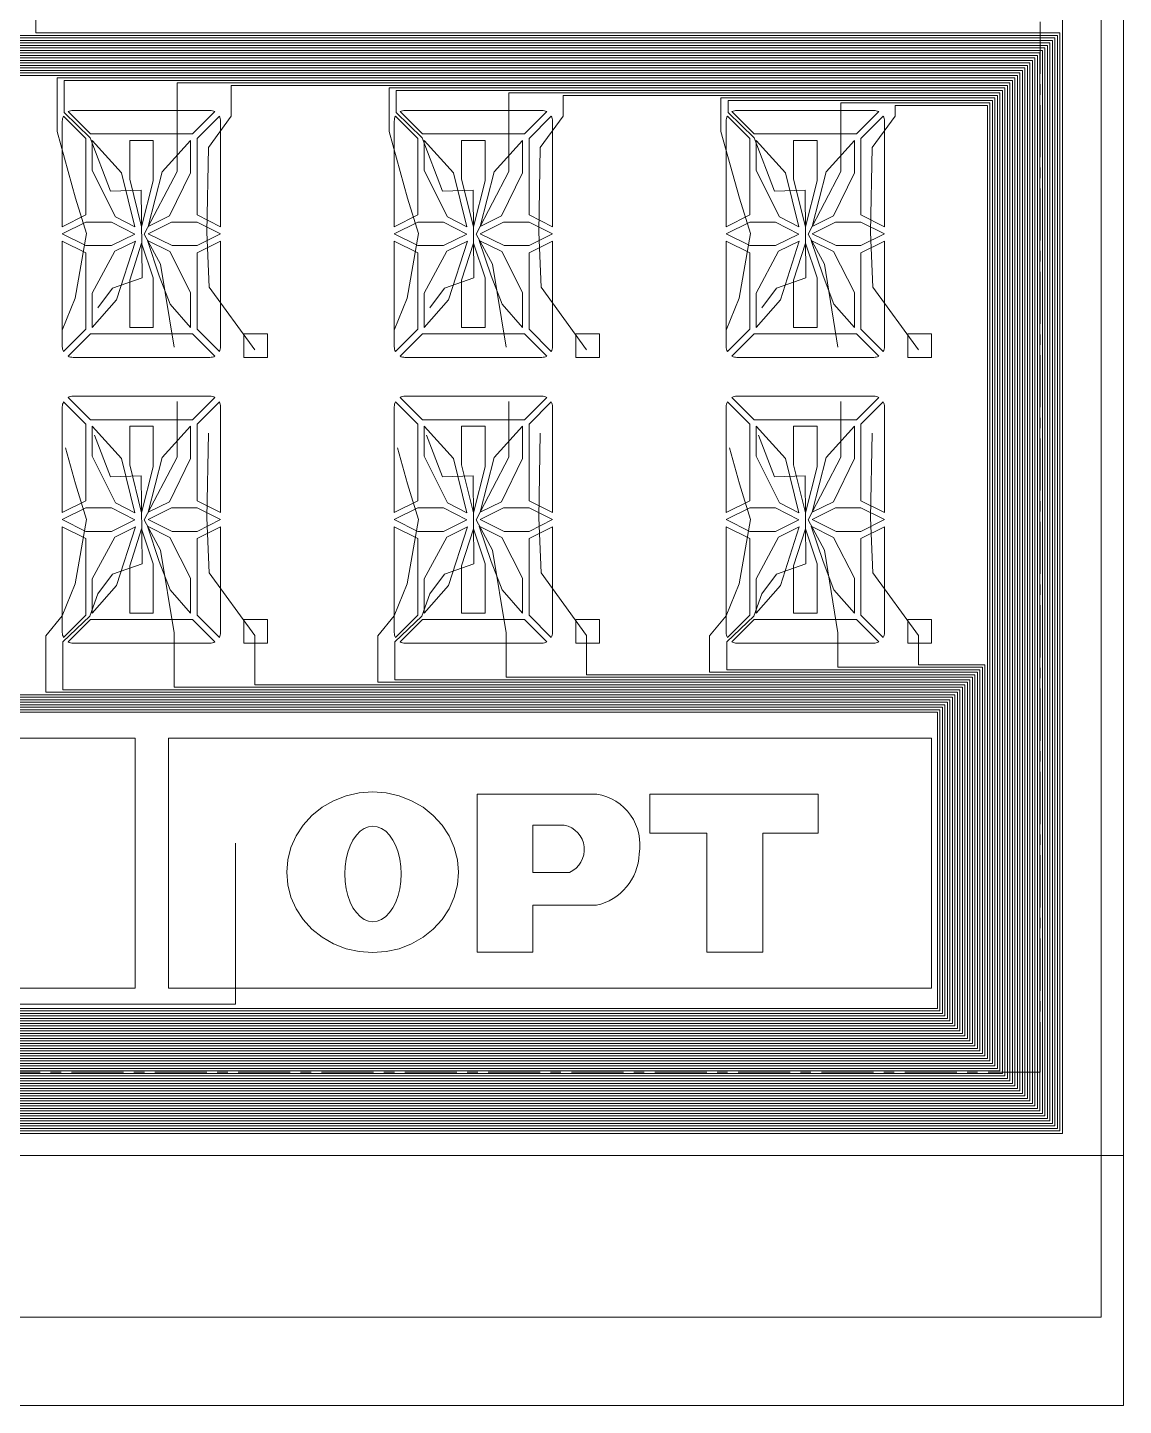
# Model space of a CAD drawing. Extents: x 105 to 1195, y -174 to 82.
# Drawn here: x 820.18 to 846.48, y -116.37 to -83.3 of the extents above; entities that cross this region are included whole.
import ezdxf

# ---------------------------------------------------------------- set-up
doc = ezdxf.new("R2010")
doc.units = 0
doc.header["$MEASUREMENT"] = 0
doc.linetypes.add('AUSGEZOGEN', pattern=[0])
doc.linetypes.add('CENTER', pattern=[2, 1.25, -0.25, 0.25, -0.25])
doc.layers.get('0').update_dxf_attribs({"linetype": 'AUSGEZOGEN'})
doc.layers.add('SEG', color=3, linetype='Continuous')

# ---------------------------------------------------------------- blocks, each defined once
blk = doc.blocks.new('0')
at = {"lineweight": 5}
for p, q in [((86, 65.2), (86, 0)), ((86, 6), (0, 6)), ((86, 0), (0, 0))]:
    blk.add_line(p, q, dxfattribs=at)
at = {"linetype": 'CENTER', "lineweight": 5}
blk.add_lwpolyline([(84, 63.2), (84, 8), (2, 8), (2, 63.2)], close=True, dxfattribs=at)
at = {"lineweight": 5}
for points in [[(60.531, 30.817, -0.120758), (60.56, 30.936), (61.096, 30.4), (61.096, 28.566), (60.531, 28.283)], [(61.205, 30.509), (60.669, 31.045, -0.120758), (60.788, 31.074), (64.073, 31.074, -0.120758), (64.192, 31.045), (63.656, 30.509)], [(64.301, 30.936), (63.765, 30.4), (63.765, 28.566), (64.331, 28.283), (64.331, 30.817, 0.120758)], [(68.498, 30.817, -0.120758), (68.527, 30.936), (69.063, 30.4), (69.063, 28.566), (68.498, 28.283)], [(69.172, 30.509), (68.636, 31.045, -0.120758), (68.755, 31.074), (72.04, 31.074, -0.120758), (72.159, 31.045), (71.623, 30.509)], [(72.268, 30.936), (71.732, 30.4), (71.732, 28.566), (72.298, 28.283), (72.298, 30.817, 0.120758)], [(76.465, 30.817, -0.120758), (76.494, 30.936), (77.03, 30.4), (77.03, 28.566), (76.465, 28.283)], [(77.139, 30.509), (76.603, 31.045, -0.120758), (76.722, 31.074), (80.007, 31.074, -0.120758), (80.126, 31.045), (79.59, 30.509)], [(80.235, 30.936), (79.699, 30.4), (79.699, 28.566), (80.265, 28.283), (80.265, 30.817, 0.120758)], [(60.56, 25.285), (61.096, 25.822), (61.096, 27.655), (60.531, 27.938), (60.531, 25.404, 0.120758)], [(64.331, 25.404, -0.120758), (64.301, 25.285), (63.765, 25.822), (63.765, 27.655), (64.331, 27.938)], [(68.527, 25.285), (69.063, 25.822), (69.063, 27.655), (68.498, 27.938), (68.498, 25.404, 0.120758)], [(72.298, 25.404, -0.120758), (72.268, 25.285), (71.732, 25.822), (71.732, 27.655), (72.298, 27.938)], [(76.494, 25.285), (77.03, 25.822), (77.03, 27.655), (76.465, 27.938), (76.465, 25.404, 0.120758)], [(80.265, 25.404, -0.120758), (80.235, 25.285), (79.699, 25.822), (79.699, 27.655), (80.265, 27.938)], [(63.656, 25.712), (61.205, 25.712), (60.669, 25.176, 0.120758), (60.788, 25.147), (64.073, 25.147, 0.120758), (64.192, 25.176)], [(71.623, 25.712), (69.172, 25.712), (68.636, 25.176, 0.120758), (68.755, 25.147), (72.04, 25.147, 0.120758), (72.159, 25.176)], [(79.59, 25.712), (77.139, 25.712), (76.603, 25.176, 0.120758), (76.722, 25.147), (80.007, 25.147, 0.120758), (80.126, 25.176)], [(61.205, 23.652), (60.669, 24.188, -0.120758), (60.788, 24.217), (64.073, 24.217, -0.120758), (64.192, 24.188), (63.656, 23.652)], [(69.172, 23.652), (68.636, 24.188, -0.120758), (68.755, 24.217), (72.04, 24.217, -0.120758), (72.159, 24.188), (71.623, 23.652)], [(77.139, 23.652), (76.603, 24.188, -0.120758), (76.722, 24.217), (80.007, 24.217, -0.120758), (80.126, 24.188), (79.59, 23.652)], [(60.531, 23.96, -0.120758), (60.56, 24.079), (61.096, 23.543), (61.096, 21.709), (60.531, 21.426)], [(64.301, 24.079), (63.765, 23.543), (63.765, 21.709), (64.331, 21.426), (64.331, 23.96, 0.120758)], [(68.498, 23.96, -0.120758), (68.527, 24.079), (69.063, 23.543), (69.063, 21.709), (68.498, 21.426)], [(72.268, 24.079), (71.732, 23.543), (71.732, 21.709), (72.298, 21.426), (72.298, 23.96, 0.120758)], [(76.465, 23.96, -0.120758), (76.494, 24.079), (77.03, 23.543), (77.03, 21.709), (76.465, 21.426)], [(80.235, 24.079), (79.699, 23.543), (79.699, 21.709), (80.265, 21.426), (80.265, 23.96, 0.120758)], [(60.56, 18.428), (61.096, 18.965), (61.096, 20.798), (60.531, 21.081), (60.531, 18.547, 0.120758)], [(64.331, 18.547, -0.120758), (64.301, 18.428), (63.765, 18.965), (63.765, 20.798), (64.331, 21.081)], [(68.527, 18.428), (69.063, 18.965), (69.063, 20.798), (68.498, 21.081), (68.498, 18.547, 0.120758)], [(72.298, 18.547, -0.120758), (72.268, 18.428), (71.732, 18.965), (71.732, 20.798), (72.298, 21.081)], [(76.494, 18.428), (77.03, 18.965), (77.03, 20.798), (76.465, 21.081), (76.465, 18.547, 0.120758)], [(80.265, 18.547, -0.120758), (80.235, 18.428), (79.699, 18.965), (79.699, 20.798), (80.265, 21.081)], [(63.656, 18.856), (61.205, 18.856), (60.669, 18.319, 0.120758), (60.788, 18.29), (64.073, 18.29, 0.120758), (64.192, 18.319)], [(71.623, 18.856), (69.172, 18.856), (68.636, 18.319, 0.120758), (68.755, 18.29), (72.04, 18.29, 0.120758), (72.159, 18.319)], [(79.59, 18.856), (77.139, 18.856), (76.603, 18.319, 0.120758), (76.722, 18.29), (80.007, 18.29, 0.120758), (80.126, 18.319)], [(70.489, 14.667), (70.489, 10.878), (71.826, 10.878), (71.826, 12.001), (73.349, 12.001, 0.344303), (74.374, 13.233, 0.421756), (73.363, 14.667)], [(71.826, 12.79), (72.701, 12.79, 0.732266), (72.579, 13.926), (71.826, 13.926)]]:
    blk.add_lwpolyline(points, format="xyb", close=True, dxfattribs=at)
for points in [[(61.25, 29.63), (61.25, 30.354), (61.952, 29.576), (62.271, 28.278), (61.811, 28.516)], [(62.148, 30.354), (62.148, 29.424), (62.431, 28.276), (62.713, 29.381), (62.713, 30.354)], [(62.929, 29.601), (63.611, 30.354), (63.611, 29.579), (63.104, 28.54), (62.593, 28.287)], [(69.218, 29.63), (69.218, 30.354), (69.919, 29.576), (70.238, 28.278), (69.778, 28.516)], [(70.115, 30.354), (70.115, 29.424), (70.398, 28.276), (70.68, 29.381), (70.68, 30.354)], [(70.896, 29.601), (71.578, 30.354), (71.578, 29.579), (71.071, 28.54), (70.56, 28.287)], [(77.185, 29.63), (77.185, 30.354), (77.886, 29.576), (78.205, 28.278), (77.745, 28.516)], [(78.082, 30.354), (78.082, 29.424), (78.365, 28.276), (78.647, 29.381), (78.647, 30.354)], [(78.863, 29.601), (79.545, 30.354), (79.545, 29.579), (79.038, 28.54), (78.527, 28.287)], [(60.531, 28.111), (61.096, 27.828), (61.712, 27.828), (62.271, 28.105), (61.713, 28.393), (61.096, 28.393)], [(62.591, 28.114), (63.171, 27.828), (63.765, 27.828), (64.331, 28.111), (63.765, 28.393), (63.154, 28.393)], [(68.498, 28.111), (69.063, 27.828), (69.679, 27.828), (70.238, 28.105), (69.68, 28.393), (69.063, 28.393)], [(70.558, 28.114), (71.138, 27.828), (71.732, 27.828), (72.298, 28.111), (71.732, 28.393), (71.121, 28.393)], [(76.465, 28.111), (77.03, 27.828), (77.646, 27.828), (78.205, 28.105), (77.647, 28.393), (77.03, 28.393)], [(78.525, 28.114), (79.105, 27.828), (79.699, 27.828), (80.265, 28.111), (79.699, 28.393), (79.088, 28.393)], [(61.835, 26.528), (61.25, 25.867), (61.25, 26.686), (61.79, 27.694), (62.285, 27.939)], [(62.431, 27.889), (62.148, 27.002), (62.148, 25.867), (62.713, 25.867), (62.713, 27.052)], [(62.572, 27.952), (63.11, 27.686), (63.611, 26.702), (63.611, 25.867), (63.118, 26.423), (62.859, 27.104)], [(69.802, 26.528), (69.218, 25.867), (69.218, 26.686), (69.757, 27.694), (70.252, 27.939)], [(70.398, 27.889), (70.115, 27.002), (70.115, 25.867), (70.68, 25.867), (70.68, 27.052)], [(70.539, 27.952), (71.077, 27.686), (71.578, 26.702), (71.578, 25.867), (71.085, 26.423), (70.826, 27.104)], [(77.769, 26.528), (77.185, 25.867), (77.185, 26.686), (77.724, 27.694), (78.219, 27.939)], [(78.365, 27.889), (78.082, 27.002), (78.082, 25.867), (78.647, 25.867), (78.647, 27.052)], [(78.506, 27.952), (79.044, 27.686), (79.545, 26.702), (79.545, 25.867), (79.052, 26.423), (78.793, 27.104)], [(64.89, 25.147), (64.89, 25.712), (65.456, 25.712), (65.456, 25.147)], [(72.857, 25.147), (72.857, 25.712), (73.423, 25.712), (73.423, 25.147)], [(80.824, 25.147), (80.824, 25.712), (81.39, 25.712), (81.39, 25.147)], [(61.25, 22.773), (61.25, 23.497), (61.952, 22.719), (62.271, 21.421), (61.811, 21.659)], [(62.148, 23.497), (62.148, 22.568), (62.431, 21.419), (62.713, 22.525), (62.713, 23.497)], [(62.929, 22.744), (63.611, 23.497), (63.611, 22.723), (63.104, 21.684), (62.593, 21.43)], [(69.218, 22.773), (69.218, 23.497), (69.919, 22.719), (70.238, 21.421), (69.778, 21.659)], [(70.115, 23.497), (70.115, 22.568), (70.398, 21.419), (70.68, 22.525), (70.68, 23.497)], [(70.896, 22.744), (71.578, 23.497), (71.578, 22.723), (71.071, 21.684), (70.56, 21.43)], [(77.185, 22.773), (77.185, 23.497), (77.886, 22.719), (78.205, 21.421), (77.745, 21.659)], [(78.082, 23.497), (78.082, 22.568), (78.365, 21.419), (78.647, 22.525), (78.647, 23.497)], [(78.863, 22.744), (79.545, 23.497), (79.545, 22.723), (79.038, 21.684), (78.527, 21.43)], [(60.531, 21.254), (61.096, 20.971), (61.712, 20.971), (62.271, 21.248), (61.713, 21.537), (61.096, 21.537)], [(62.591, 21.257), (63.171, 20.971), (63.765, 20.971), (64.331, 21.254), (63.765, 21.537), (63.154, 21.537)], [(68.498, 21.254), (69.063, 20.971), (69.679, 20.971), (70.238, 21.248), (69.68, 21.537), (69.063, 21.537)], [(70.558, 21.257), (71.138, 20.971), (71.732, 20.971), (72.298, 21.254), (71.732, 21.537), (71.121, 21.537)], [(76.465, 21.254), (77.03, 20.971), (77.646, 20.971), (78.205, 21.248), (77.647, 21.537), (77.03, 21.537)], [(78.525, 21.257), (79.105, 20.971), (79.699, 20.971), (80.265, 21.254), (79.699, 21.537), (79.088, 21.537)], [(61.835, 19.672), (61.25, 19.01), (61.25, 19.83), (61.79, 20.837), (62.285, 21.083)], [(62.431, 21.032), (62.148, 20.145), (62.148, 19.01), (62.713, 19.01), (62.713, 20.195)], [(62.572, 21.095), (63.11, 20.829), (63.611, 19.846), (63.611, 19.01), (63.118, 19.566), (62.859, 20.247)], [(69.802, 19.672), (69.218, 19.01), (69.218, 19.83), (69.757, 20.837), (70.252, 21.083)], [(70.398, 21.032), (70.115, 20.145), (70.115, 19.01), (70.68, 19.01), (70.68, 20.195)], [(70.539, 21.095), (71.077, 20.829), (71.578, 19.846), (71.578, 19.01), (71.085, 19.566), (70.826, 20.247)], [(77.769, 19.672), (77.185, 19.01), (77.185, 19.83), (77.724, 20.837), (78.219, 21.083)], [(78.365, 21.032), (78.082, 20.145), (78.082, 19.01), (78.647, 19.01), (78.647, 20.195)], [(78.506, 21.095), (79.044, 20.829), (79.545, 19.846), (79.545, 19.01), (79.052, 19.566), (78.793, 20.247)], [(64.89, 18.29), (64.89, 18.856), (65.456, 18.856), (65.456, 18.29)], [(72.857, 18.29), (72.857, 18.856), (73.423, 18.856), (73.423, 18.29)], [(80.824, 18.29), (80.824, 18.856), (81.39, 18.856), (81.39, 18.29)], [(62.283, 16.01), (62.283, 10.01), (43.924, 10.01), (43.924, 16.01)], [(63.083, 16.01), (63.083, 10.01), (81.39, 10.01), (81.39, 16.01)], [(65.919, 12.792), (65.944, 12.49), (66.019, 12.196), (66.143, 11.917), (66.312, 11.659), (66.522, 11.429), (66.767, 11.232), (67.043, 11.074), (67.342, 10.958), (67.656, 10.888), (67.978, 10.864), (68.3, 10.888), (68.614, 10.958), (68.913, 11.074), (69.189, 11.232), (69.434, 11.429), (69.644, 11.659), (69.813, 11.917), (69.937, 12.196), (70.012, 12.49), (70.037, 12.792), (70.012, 13.094), (69.937, 13.388), (69.813, 13.667), (69.644, 13.925), (69.434, 14.155), (69.189, 14.352), (68.913, 14.51), (68.614, 14.626), (68.3, 14.696), (67.978, 14.72), (67.656, 14.696), (67.342, 14.626), (67.043, 14.51), (66.767, 14.352), (66.522, 14.155), (66.312, 13.925), (66.143, 13.667), (66.019, 13.388), (65.944, 13.094)], [(78.671, 14.667), (78.671, 13.729), (77.341, 13.729), (77.341, 10.878), (75.997, 10.878), (75.997, 13.729), (74.633, 13.729), (74.633, 14.667)], [(67.985, 13.901), (67.88, 13.887), (67.776, 13.845), (67.678, 13.776), (67.588, 13.682), (67.507, 13.565), (67.438, 13.428), (67.383, 13.275), (67.342, 13.108), (67.317, 12.933), (67.309, 12.753), (67.317, 12.574), (67.342, 12.398), (67.383, 12.232), (67.438, 12.078), (67.507, 11.941), (67.588, 11.824), (67.678, 11.73), (67.776, 11.661), (67.88, 11.619), (67.985, 11.605), (68.091, 11.619), (68.194, 11.661), (68.293, 11.73), (68.383, 11.824), (68.464, 11.941), (68.533, 12.078), (68.588, 12.232), (68.629, 12.398), (68.654, 12.574), (68.662, 12.753), (68.654, 12.933), (68.629, 13.108), (68.588, 13.275), (68.533, 13.428), (68.464, 13.565), (68.383, 13.682), (68.293, 13.776), (68.194, 13.845), (68.091, 13.887)]]:
    blk.add_lwpolyline(points, close=True, dxfattribs=at)

msp = doc.modelspace()

# ---------------------------------------------------------------- linework, layer by layer
at = {"layer": 'SEG', "lineweight": 5, "ltscale": 16.714716}
for p in [(845.946, -52.203), (806.335, -114.248)]:
    msp.add_line(p, (845.946, -114.248), dxfattribs=at)
at = {"layer": 'SEG', "lineweight": 5}
for p, q in [((845.021, -73.832), (845.021, -109.838)), ((820.382, -83.432), (820.382, -82.202)), ((844.781, -83.612), (808.644, -83.612)), ((844.841, -83.552), (808.889, -83.552)), ((844.901, -83.492), (813.603, -83.492)), ((844.961, -83.432), (820.382, -83.432)), ((844.781, -83.612), (844.781, -109.598)), ((844.841, -83.552), (844.841, -109.658)), ((844.901, -83.492), (844.901, -109.718)), ((844.961, -83.432), (844.961, -109.778)), ((844.421, -83.972), (808.528, -83.972)), ((844.481, -83.912), (808.548, -83.912)), ((844.541, -83.852), (808.567, -83.852)), ((844.601, -83.792), (808.586, -83.792)), ((844.661, -83.732), (808.606, -83.732)), ((844.721, -83.672), (808.625, -83.672)), ((844.421, -83.972), (844.421, -109.238)), ((844.481, -83.912), (844.481, -109.298)), ((844.541, -83.852), (844.541, -109.358)), ((844.601, -83.792), (844.601, -109.418)), ((844.661, -83.732), (844.661, -109.478)), ((844.721, -83.672), (844.721, -109.538)), ((844.361, -84.032), (804.97, -84.032)), ((844.301, -84.092), (805.143, -84.092)), ((844.241, -84.152), (807.849, -84.152)), ((844.181, -84.212), (809.149, -84.212)), ((844.121, -84.272), (812.932, -84.272)), ((844.121, -84.272), (844.121, -108.938)), ((844.181, -84.212), (844.181, -108.998)), ((844.241, -84.152), (844.241, -109.058)), ((844.301, -84.092), (844.301, -109.118)), ((844.361, -84.032), (844.361, -109.178)), ((844.061, -84.332), (813.105, -84.332)), ((844.001, -84.392), (815.811, -84.392)), ((843.941, -84.452), (817.111, -84.452)), ((843.881, -84.512), (820.89, -84.512)), ((820.89, -84.512), (820.89, -85.796)), ((843.821, -84.572), (821.063, -84.572)), ((821.063, -84.572), (821.063, -85.342)), ((843.761, -84.632), (823.769, -84.632)), ((823.769, -84.632), (823.769, -86.759)), ((843.761, -84.632), (843.761, -108.578)), ((843.821, -84.572), (843.821, -108.638)), ((843.881, -84.512), (843.881, -108.698)), ((843.941, -84.452), (843.941, -108.758)), ((844.001, -84.392), (844.001, -108.818)), ((844.061, -84.332), (844.061, -108.878)), ((843.701, -84.692), (825.069, -84.692)), ((825.069, -85.43), (825.069, -84.692)), ((843.641, -84.752), (828.857, -84.752)), ((828.857, -84.752), (828.857, -85.796)), ((843.581, -84.812), (829.03, -84.812)), ((829.03, -84.812), (829.03, -85.342)), ((843.521, -84.872), (831.736, -84.872)), ((831.736, -84.872), (831.736, -86.759)), ((843.461, -84.932), (833.036, -84.932)), ((833.036, -85.43), (833.036, -84.932)), ((843.461, -84.932), (843.461, -108.278)), ((843.521, -84.872), (843.521, -108.338)), ((843.581, -84.812), (843.581, -108.398)), ((843.641, -84.752), (843.641, -108.458)), ((843.701, -84.692), (843.701, -108.518)), ((843.401, -84.992), (836.824, -84.992)), ((836.824, -84.992), (836.824, -85.796)), ((843.341, -85.052), (836.997, -85.052)), ((836.997, -85.052), (836.997, -85.342)), ((843.281, -85.112), (839.703, -85.112)), ((839.703, -85.112), (839.703, -86.759)), ((843.221, -85.172), (841.003, -85.172)), ((841.003, -85.43), (841.003, -85.172)), ((843.221, -85.172), (843.221, -108.038)), ((843.281, -85.112), (843.281, -108.098)), ((843.341, -85.052), (843.341, -108.158)), ((843.401, -84.992), (843.401, -108.218)), ((821.063, -85.342), (821.684, -85.951)), ((824.521, -86.183), (825.069, -85.43)), ((829.03, -85.342), (829.651, -85.951)), ((832.488, -86.183), (833.036, -85.43)), ((836.997, -85.342), (837.618, -85.951)), ((840.455, -86.183), (841.003, -85.43)), ((820.89, -85.796), (821.335, -87.397)), ((821.684, -85.951), (822.173, -87.228)), ((828.857, -85.796), (829.302, -87.397)), ((829.651, -85.951), (830.14, -87.228)), ((836.824, -85.796), (837.269, -87.397)), ((837.618, -85.951), (838.107, -87.228)), ((824.482, -88.216), (824.521, -86.183)), ((832.449, -88.216), (832.488, -86.183)), ((840.416, -88.216), (840.455, -86.183)), ((823.769, -86.759), (822.98, -88.26)), ((831.736, -86.759), (830.947, -88.26)), ((839.703, -86.759), (838.914, -88.26)), ((822.173, -87.228), (822.912, -87.203)), ((822.912, -87.203), (822.929, -89.314)), ((830.14, -87.228), (830.879, -87.203)), ((830.879, -87.203), (830.896, -89.314)), ((838.107, -87.228), (838.846, -87.203)), ((838.846, -87.203), (838.863, -89.314)), ((821.335, -87.397), (821.597, -88.249)), ((829.302, -87.397), (829.564, -88.249)), ((837.269, -87.397), (837.531, -88.249)), ((821.597, -88.249), (821.324, -89.796)), ((822.98, -88.26), (823.376, -88.985)), ((824.538, -89.534), (824.482, -88.216)), ((829.564, -88.249), (829.291, -89.796)), ((830.947, -88.26), (831.343, -88.985)), ((832.505, -89.534), (832.449, -88.216)), ((837.531, -88.249), (837.258, -89.796)), ((838.914, -88.26), (839.31, -88.985)), ((840.472, -89.534), (840.416, -88.216)), ((823.376, -88.985), (823.698, -90.97)), ((831.343, -88.985), (831.665, -90.97)), ((839.31, -88.985), (839.632, -90.97)), ((822.223, -89.561), (821.87, -90.032)), ((822.929, -89.314), (822.223, -89.561)), ((825.633, -91.037), (824.538, -89.534)), ((830.19, -89.561), (829.837, -90.032)), ((830.896, -89.314), (830.19, -89.561)), ((833.6, -91.037), (832.505, -89.534)), ((838.157, -89.561), (837.804, -90.032)), ((838.863, -89.314), (838.157, -89.561)), ((841.567, -91.037), (840.472, -89.534)), ((821.324, -89.796), (821.015, -90.567)), ((829.291, -89.796), (828.982, -90.567)), ((837.258, -89.796), (836.949, -90.567)), ((823.769, -92.279), (823.769, -93.616)), ((831.736, -92.279), (831.736, -93.616)), ((839.703, -92.279), (839.703, -93.616)), ((821.791, -93.087), (822.173, -94.084)), ((824.482, -95.072), (824.521, -93.04)), ((829.758, -93.087), (830.14, -94.084)), ((832.449, -95.072), (832.488, -93.04)), ((837.725, -93.087), (838.107, -94.084)), ((840.416, -95.072), (840.455, -93.04)), ((821.095, -93.39), (821.335, -94.254)), ((829.062, -93.39), (829.302, -94.254)), ((837.029, -93.39), (837.269, -94.254)), ((823.769, -93.616), (822.98, -95.117)), ((831.736, -93.616), (830.947, -95.117)), ((839.703, -93.616), (838.914, -95.117)), ((822.173, -94.084), (822.912, -94.06)), ((822.912, -94.06), (822.929, -96.171)), ((830.14, -94.084), (830.879, -94.06)), ((830.879, -94.06), (830.896, -96.171)), ((838.107, -94.084), (838.846, -94.06)), ((838.846, -94.06), (838.863, -96.171)), ((821.335, -94.254), (821.597, -95.106)), ((829.302, -94.254), (829.564, -95.106)), ((837.269, -94.254), (837.531, -95.106)), ((821.597, -95.106), (821.324, -96.653)), ((822.98, -95.117), (823.376, -95.842)), ((824.538, -96.391), (824.482, -95.072)), ((829.564, -95.106), (829.291, -96.653)), ((830.947, -95.117), (831.343, -95.842)), ((832.505, -96.391), (832.449, -95.072)), ((837.531, -95.106), (837.258, -96.653)), ((838.914, -95.117), (839.31, -95.842)), ((840.472, -96.391), (840.416, -95.072)), ((823.376, -95.842), (823.698, -97.827)), ((831.343, -95.842), (831.665, -97.827)), ((839.31, -95.842), (839.632, -97.827)), ((822.929, -96.171), (822.223, -96.418)), ((830.896, -96.171), (830.19, -96.418)), ((838.863, -96.171), (838.157, -96.418)), ((822.223, -96.418), (821.87, -96.889)), ((825.633, -97.894), (824.538, -96.391)), ((830.19, -96.418), (829.837, -96.889)), ((833.6, -97.894), (832.505, -96.391)), ((838.157, -96.418), (837.804, -96.889)), ((841.567, -97.894), (840.472, -96.391)), ((821.324, -96.653), (821.015, -97.424)), ((829.291, -96.653), (828.982, -97.424)), ((837.258, -96.653), (836.949, -97.424)), ((821.87, -96.889), (821.678, -97.432)), ((829.837, -96.889), (829.645, -97.432)), ((837.804, -96.889), (837.612, -97.432)), ((821.015, -97.424), (820.619, -97.903)), ((821.678, -97.432), (821.028, -98.04)), ((828.982, -97.424), (828.586, -97.903)), ((829.645, -97.432), (828.995, -98.04)), ((836.949, -97.424), (836.553, -97.903)), ((837.612, -97.432), (836.962, -98.04)), ((823.698, -97.827), (823.698, -99.132)), ((831.665, -97.827), (831.665, -98.892)), ((839.632, -97.827), (839.632, -98.652)), ((820.619, -97.903), (820.619, -99.252)), ((821.028, -98.04), (821.028, -99.192)), ((825.633, -97.894), (825.633, -99.072)), ((828.586, -97.903), (828.586, -99.012)), ((828.995, -98.04), (828.995, -98.952)), ((833.6, -97.894), (833.6, -98.832)), ((836.553, -97.903), (836.553, -98.772)), ((836.962, -98.04), (836.962, -98.712)), ((841.567, -97.894), (841.567, -98.592)), ((842.921, -98.832), (833.6, -98.832)), ((842.981, -98.772), (836.553, -98.772)), ((843.041, -98.712), (836.962, -98.712)), ((843.101, -98.652), (839.632, -98.652)), ((843.161, -98.592), (841.567, -98.592)), ((842.921, -98.832), (842.921, -107.738)), ((842.981, -98.772), (842.981, -107.798)), ((843.041, -98.712), (843.041, -107.858)), ((843.101, -98.652), (843.101, -107.918)), ((843.161, -98.592), (843.161, -107.978)), ((842.621, -99.132), (823.698, -99.132)), ((842.681, -99.072), (825.633, -99.072)), ((842.741, -99.012), (828.586, -99.012)), ((842.801, -98.952), (828.995, -98.952)), ((842.861, -98.892), (831.665, -98.892)), ((842.621, -99.132), (842.621, -107.438)), ((842.681, -99.072), (842.681, -107.498)), ((842.741, -99.012), (842.741, -107.558)), ((842.801, -98.952), (842.801, -107.618)), ((842.861, -98.892), (842.861, -107.678)), ((842.261, -99.492), (812.652, -99.492)), ((842.321, -99.432), (813.061, -99.432)), ((842.381, -99.372), (815.731, -99.372)), ((842.441, -99.312), (817.666, -99.312)), ((842.501, -99.252), (820.619, -99.252)), ((842.561, -99.192), (821.028, -99.192)), ((842.261, -99.492), (842.261, -107.078)), ((842.321, -99.432), (842.321, -107.138)), ((842.381, -99.372), (842.381, -107.198)), ((842.441, -99.312), (842.441, -107.258)), ((842.501, -99.252), (842.501, -107.318)), ((842.561, -99.192), (842.561, -107.378)), ((842.021, -99.732), (804.685, -99.732)), ((842.081, -99.672), (805.094, -99.672)), ((842.141, -99.612), (807.764, -99.612)), ((842.201, -99.552), (809.699, -99.552)), ((842.021, -99.732), (842.021, -106.838)), ((842.081, -99.672), (842.081, -106.898)), ((842.141, -99.612), (842.141, -106.958)), ((842.201, -99.552), (842.201, -107.018)), ((825.169, -102.878), (825.169, -106.738)), ((800.053, -106.738), (825.169, -106.738)), ((800.083, -106.838), (842.021, -106.838)), ((800.113, -106.898), (842.081, -106.898)), ((800.143, -106.958), (842.141, -106.958)), ((800.173, -107.018), (842.201, -107.018)), ((800.203, -107.078), (842.261, -107.078)), ((800.233, -107.138), (842.321, -107.138)), ((800.263, -107.198), (842.381, -107.198)), ((800.293, -107.258), (842.441, -107.258)), ((800.323, -107.318), (842.501, -107.318)), ((800.353, -107.378), (842.561, -107.378)), ((800.383, -107.438), (842.621, -107.438)), ((800.413, -107.498), (842.681, -107.498)), ((800.443, -107.558), (842.741, -107.558)), ((800.473, -107.618), (842.801, -107.618)), ((800.503, -107.678), (842.861, -107.678)), ((800.533, -107.738), (842.921, -107.738)), ((800.563, -107.798), (842.981, -107.798)), ((800.593, -107.858), (843.041, -107.858)), ((800.623, -107.918), (843.101, -107.918)), ((800.653, -107.978), (843.161, -107.978)), ((800.683, -108.038), (843.221, -108.038)), ((800.713, -108.098), (843.281, -108.098)), ((800.743, -108.158), (843.341, -108.158)), ((800.773, -108.218), (843.401, -108.218)), ((800.803, -108.278), (843.461, -108.278)), ((800.833, -108.338), (843.521, -108.338)), ((800.863, -108.398), (843.581, -108.398)), ((800.893, -108.458), (843.641, -108.458)), ((800.923, -108.518), (843.701, -108.518)), ((800.953, -108.578), (843.761, -108.578)), ((800.983, -108.638), (843.821, -108.638)), ((801.013, -108.698), (843.881, -108.698)), ((801.043, -108.758), (843.941, -108.758)), ((801.073, -108.818), (844.001, -108.818)), ((801.103, -108.878), (844.061, -108.878)), ((801.133, -108.938), (844.121, -108.938)), ((801.163, -108.998), (844.181, -108.998)), ((801.193, -109.058), (844.241, -109.058)), ((801.223, -109.118), (844.301, -109.118)), ((801.253, -109.178), (844.361, -109.178)), ((801.283, -109.238), (844.421, -109.238)), ((801.313, -109.298), (844.481, -109.298)), ((801.343, -109.358), (844.541, -109.358)), ((801.373, -109.418), (844.601, -109.418)), ((801.403, -109.478), (844.661, -109.478)), ((801.433, -109.538), (844.721, -109.538)), ((801.463, -109.598), (844.781, -109.598)), ((801.493, -109.658), (844.841, -109.658)), ((801.523, -109.718), (844.901, -109.718)), ((801.553, -109.778), (844.961, -109.778)), ((801.583, -109.838), (845.021, -109.838))]:
    msp.add_line(p, q, dxfattribs=at)

# ---------------------------------------------------------------- block references
at = {"lineweight": 5}
msp.add_blockref('0', (760.485, -116.366), dxfattribs=at)

doc.saveas('drawing.dxf')
